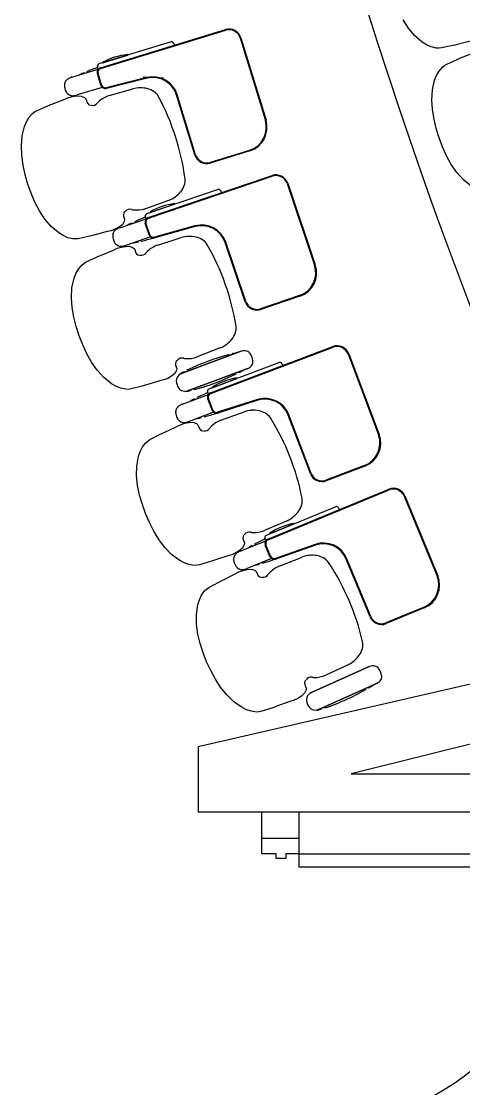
# Model space of a CAD drawing. Extents: x 324 to 2190, y 315 to 1855.
# Drawn here: x 525.8 to 583.3, y 1010.1 to 1148.9 of the extents above; entities that cross this region are included whole.
import ezdxf

# ---------------------------------------------------------------- set-up
doc = ezdxf.new("R2010")
doc.units = 0
doc.header["$LTSCALE"] = 48
doc.header["$MEASUREMENT"] = 0
doc.layers.add('first flr', color=8, linetype='CONTINUOUS')

msp = doc.modelspace()

# ---------------------------------------------------------------- linework, layer by layer
at = {"layer": 'first flr'}
for p, q in [((536.07, 1142.83), (552.35, 1147.8)), ((536.09, 1142.74), (552.37, 1147.71)), ((545.27, 1146.18), (535.88, 1143.32)), ((545.62, 1145.99), (545.69, 1145.76)), ((554.26, 1146.7), (557.53, 1135.98)), ((554.35, 1146.73), (557.62, 1136)), ((536.38, 1143.5), (536.37, 1143.53)), ((539.58, 1144.44), (536.41, 1143.48)), ((539.59, 1144.52), (539.6, 1144.48)), ((532.34, 1141.6), (535.79, 1142.65)), ((533.96, 1142.09), (533.94, 1142.18)), ((534.29, 1142.33), (534.33, 1142.2)), ((536.13, 1140.56), (535.67, 1142.08)), ((535.79, 1142.65), (535.69, 1142.97)), ((536.22, 1140.58), (535.76, 1142.11)), ((542.12, 1141.55), (536.83, 1140.24)), ((542.14, 1141.46), (536.85, 1140.15)), ((544.29, 1141.47), (541.61, 1141.59)), ((536.3, 1140.28), (533.04, 1139.29)), ((537.19, 1139.21), (540.28, 1140.09)), ((548.36, 1131.5), (545.98, 1139.29)), ((548.44, 1131.53), (546.07, 1139.32)), ((905.64, 1136.87), (548.79, 1054.55)), ((555.46, 1132.09), (550.33, 1130.53)), ((555.49, 1132.01), (550.36, 1130.44)), ((542.28, 1123.37), (558.4, 1128.82)), ((542.31, 1123.28), (558.43, 1128.73)), ((551.38, 1126.99), (542.08, 1123.85)), ((551.73, 1126.82), (551.81, 1126.59)), ((560.35, 1127.78), (563.94, 1117.16)), ((560.44, 1127.81), (564.02, 1117.19)), ((544.94, 1125.59), (541.92, 1124.51)), ((542.57, 1124.05), (542.56, 1124.08)), ((545.74, 1125.09), (542.61, 1124.03)), ((545.75, 1125.16), (545.76, 1125.12)), ((538.59, 1122.03), (542.01, 1123.18)), ((540.2, 1122.57), (540.17, 1122.66)), ((540.52, 1122.82), (540.57, 1122.69)), ((542.01, 1123.18), (541.9, 1123.5)), ((542.41, 1121.1), (541.9, 1122.61)), ((542.5, 1121.13), (541.99, 1122.64)), ((548.37, 1122.27), (543.12, 1120.8)), ((548.39, 1122.19), (543.14, 1120.71)), ((542.59, 1120.83), (539.36, 1119.74)), ((541, 1120.2), (540.97, 1120.28)), ((541.34, 1120.41), (541.38, 1120.28)), ((543.52, 1119.78), (546.57, 1120.76)), ((554.9, 1112.41), (552.3, 1120.13)), ((554.99, 1112.44), (552.38, 1120.16)), ((561.98, 1113.22), (556.9, 1111.5)), ((562.02, 1113.13), (556.93, 1111.41)), ((551.66, 1106.4), (548.67, 1105.23)), ((550.38, 1100.57), (566.31, 1106.58)), ((550.42, 1100.48), (566.34, 1106.5)), ((554.42, 1105.99), (554.26, 1105.93)), ((559.35, 1104.51), (550.17, 1101.05)), ((552.86, 1105.41), (552.81, 1105.53)), ((553.18, 1105.63), (553.22, 1105.54)), ((568.28, 1105.62), (572.25, 1095.13)), ((568.37, 1105.65), (572.33, 1095.16)), ((547.01, 1103.24), (546.98, 1103.33)), ((547.33, 1103.5), (547.38, 1103.37)), ((553.74, 1103.03), (553.69, 1103.15)), ((554.06, 1103.29), (554.09, 1103.2)), ((559.71, 1104.35), (559.79, 1104.12)), ((553.79, 1102.41), (550.69, 1101.24)), ((553.79, 1102.48), (553.8, 1102.45)), ((546.75, 1099.1), (550.12, 1100.37)), ((547.88, 1100.89), (547.85, 1100.98)), ((548.21, 1101.12), (548.26, 1100.99)), ((550.12, 1100.38), (550, 1100.68)), ((550.65, 1101.26), (550.64, 1101.3)), ((548.33, 1099.7), (548.3, 1099.78)), ((548.65, 1099.96), (548.69, 1099.84)), ((550.6, 1098.31), (550.03, 1099.8)), ((550.68, 1098.34), (550.12, 1099.83)), ((556.51, 1099.69), (551.31, 1098.04)), ((556.54, 1099.6), (551.34, 1097.95)), ((550.79, 1098.05), (547.6, 1096.84)), ((549.22, 1097.36), (549.18, 1097.44)), ((549.55, 1097.58), (549.59, 1097.46)), ((551.74, 1097.03), (554.77, 1098.12)), ((563.38, 1090.07), (560.51, 1097.68)), ((563.47, 1090.1), (560.59, 1097.72)), ((570.43, 1091.12), (565.41, 1089.22)), ((570.47, 1091.03), (565.45, 1089.14)), ((557.85, 1081.56), (573.59, 1088.04)), ((557.88, 1081.47), (573.62, 1087.95)), ((575.59, 1087.13), (579.86, 1076.76)), ((575.68, 1087.17), (579.95, 1076.8)), ((566.69, 1085.76), (557.62, 1082.02)), ((567.06, 1085.61), (567.15, 1085.39)), ((560.36, 1083.95), (557.41, 1082.67)), ((561.19, 1083.57), (561.21, 1083.53)), ((558.09, 1082.25), (558.08, 1082.29)), ((561.19, 1083.5), (558.13, 1082.24)), ((554.26, 1079.98), (557.59, 1081.35)), ((556.13, 1080.89), (556.18, 1080.77)), ((557.59, 1081.35), (557.46, 1081.66)), ((558.21, 1079.33), (557.61, 1080.81)), ((563.99, 1080.86), (558.85, 1079.05)), ((555.82, 1080.62), (555.79, 1080.71)), ((558.13, 1079.3), (557.52, 1080.77)), ((564.03, 1080.77), (558.88, 1078.96)), ((558.32, 1079.05), (555.17, 1077.75)), ((556.78, 1078.31), (556.74, 1078.39)), ((557.1, 1078.54), (557.15, 1078.42)), ((559.31, 1078.06), (562.3, 1079.23)), ((571.15, 1071.44), (568.05, 1078.97)), ((571.24, 1071.48), (568.14, 1079.01)), ((578.17, 1072.7), (573.21, 1070.66)), ((578.21, 1072.62), (573.24, 1070.57)), ((568.31, 1065.23), (565.4, 1063.87)), ((571.09, 1065), (570.94, 1064.94)), ((615.79, 1062.72), (568.69, 1051.06)), ((570.6, 1062), (570.55, 1062.12)), ((570.9, 1062.28), (570.94, 1062.19)), ((564.9, 1059.49), (564.86, 1059.58)), ((565.21, 1059.74), (565.27, 1059.61)), ((548.79, 1054.55), (548.79, 1046.06)), ((568.69, 1051.06), (615.79, 1051.06)), ((615.79, 1046.06), (548.79, 1046.06)), ((557.05, 1040.65), (557.05, 1046.06)), ((561.92, 1038.9), (561.92, 1046.06)), ((561.92, 1042.65), (557.05, 1042.65))]:
    msp.add_line(p, q, dxfattribs=at)
at = {"layer": 'first flr', "linetype": 'Continuous'}
for p, q in [((535.67, 1142.08), (536.09, 1140.68)), ((536.09, 1140.68), (536.13, 1140.56)), ((541.9, 1122.61), (542.37, 1121.22)), ((542.37, 1121.22), (542.41, 1121.1)), ((535.57, 1118.21), (535.81, 1118.32)), ((535.81, 1118.32), (535.84, 1118.33)), ((535.84, 1118.33), (535.86, 1118.34)), ((535.86, 1118.34), (536.09, 1118.44)), ((536.09, 1118.44), (537.75, 1119.13)), ((537.75, 1119.13), (538.25, 1119.36)), ((538.25, 1119.36), (538.78, 1119.52)), ((538.78, 1119.52), (539.32, 1119.61)), ((539.32, 1119.61), (539.87, 1119.62)), ((539.87, 1119.62), (540.33, 1119.44)), ((540.33, 1119.44), (540.5, 1119.28)), ((540.5, 1119.28), (540.58, 1119.06)), ((540.58, 1119.06), (540.58, 1119.04)), ((533.2, 1116.66), (533.63, 1117.18)), ((533.63, 1117.18), (533.9, 1117.4)), ((533.9, 1117.4), (534.2, 1117.58)), ((534.2, 1117.58), (535.57, 1118.21)), ((532.64, 1115.46), (532.88, 1116.07)), ((532.88, 1116.07), (533.2, 1116.66)), ((532.3, 1112.92), (532.36, 1114.2)), ((532.36, 1114.2), (532.64, 1115.46)), ((532.39, 1111.65), (532.3, 1112.92)), ((532.6, 1110.4), (532.39, 1111.65)), ((532.91, 1109.18), (532.6, 1110.4)), ((533.3, 1107.97), (532.91, 1109.18)), ((533.76, 1106.8), (533.3, 1107.97)), ((534.29, 1105.65), (533.76, 1106.8)), ((554.26, 1105.93), (546.82, 1103.17)), ((546.82, 1103.17), (554.26, 1105.93)), ((554.26, 1105.93), (554.42, 1105.99)), ((534.91, 1104.54), (534.29, 1105.65)), ((535.63, 1103.5), (534.91, 1104.54)), ((536.49, 1102.55), (535.63, 1103.5)), ((545.74, 1103.07), (545.31, 1102.73)), ((545.98, 1103.49), (545.74, 1103.07)), ((545.93, 1103.96), (545.94, 1103.95)), ((545.94, 1103.95), (546.01, 1103.73)), ((546.01, 1103.73), (545.98, 1103.49)), ((546.82, 1103.17), (546.65, 1103.1)), ((546.65, 1103.1), (546.82, 1103.17)), ((547.66, 1100.91), (555.1, 1103.68)), ((555.1, 1103.68), (547.66, 1100.91)), ((555.1, 1103.68), (555.25, 1103.74)), ((555.25, 1103.74), (555.1, 1103.68)), ((537.51, 1101.74), (536.49, 1102.55)), ((538.08, 1101.42), (537.51, 1101.74)), ((542.06, 1101.6), (541.82, 1101.53)), ((543.79, 1102.11), (542.06, 1101.6)), ((544.32, 1102.25), (543.79, 1102.11)), ((544.83, 1102.45), (544.32, 1102.25)), ((545.31, 1102.73), (544.83, 1102.45)), ((538.7, 1101.17), (538.08, 1101.42)), ((539.36, 1101.03), (538.7, 1101.17)), ((539.7, 1101.02), (539.36, 1101.03)), ((540.05, 1101.08), (539.7, 1101.02)), ((541.51, 1101.45), (540.05, 1101.08)), ((541.77, 1101.52), (541.51, 1101.45)), ((541.82, 1101.53), (541.77, 1101.52)), ((547.48, 1100.86), (547.66, 1100.91)), ((547.66, 1100.91), (547.48, 1100.86)), ((550.03, 1099.8), (550.55, 1098.43)), ((550.55, 1098.43), (550.6, 1098.31)), ((544.37, 1095.43), (546.01, 1096.18)), ((546.01, 1096.18), (546.5, 1096.43)), ((546.5, 1096.43), (547.02, 1096.61)), ((547.02, 1096.61), (547.56, 1096.71)), ((547.56, 1096.71), (548.11, 1096.74)), ((548.11, 1096.74), (548.57, 1096.57)), ((548.57, 1096.57), (548.75, 1096.42)), ((548.75, 1096.42), (548.84, 1096.21)), ((548.84, 1096.21), (548.84, 1096.18)), ((542.51, 1094.5), (543.86, 1095.18)), ((543.86, 1095.18), (544.1, 1095.29)), ((544.1, 1095.29), (544.12, 1095.31)), ((544.12, 1095.31), (544.15, 1095.32)), ((544.15, 1095.32), (544.37, 1095.43)), ((541.25, 1092.95), (541.55, 1093.54)), ((541.55, 1093.54), (541.96, 1094.08)), ((541.96, 1094.08), (542.22, 1094.31)), ((542.22, 1094.31), (542.51, 1094.5)), ((540.8, 1091.06), (541.03, 1092.33)), ((541.03, 1092.33), (541.25, 1092.95)), ((540.77, 1089.78), (540.8, 1091.06)), ((540.91, 1088.51), (540.77, 1089.78)), ((541.17, 1087.27), (540.91, 1088.51)), ((541.52, 1086.06), (541.17, 1087.27)), ((541.95, 1084.87), (541.52, 1086.06)), ((542.45, 1083.71), (541.95, 1084.87)), ((543.02, 1082.58), (542.45, 1083.71)), ((543.68, 1081.5), (543.02, 1082.58)), ((544.44, 1080.48), (543.68, 1081.5)), ((554.78, 1080.84), (554.55, 1080.4)), ((554.71, 1081.31), (554.73, 1081.29)), ((554.73, 1081.29), (554.81, 1081.07)), ((554.81, 1081.07), (554.78, 1080.84)), ((545.33, 1079.56), (544.44, 1080.48)), ((546.38, 1078.79), (545.33, 1079.56)), ((553.17, 1079.53), (552.64, 1079.38)), ((553.67, 1079.76), (553.17, 1079.53)), ((554.14, 1080.05), (553.67, 1079.76)), ((554.55, 1080.4), (554.14, 1080.05)), ((557.52, 1080.77), (558.08, 1079.42)), ((558.08, 1079.42), (558.13, 1079.3)), ((546.96, 1078.48), (546.38, 1078.79)), ((547.58, 1078.26), (546.96, 1078.48)), ((548.25, 1078.14), (547.58, 1078.26)), ((548.6, 1078.15), (548.25, 1078.14)), ((548.94, 1078.22), (548.6, 1078.15)), ((550.38, 1078.64), (548.94, 1078.22)), ((550.64, 1078.72), (550.38, 1078.64)), ((550.69, 1078.73), (550.64, 1078.72)), ((550.93, 1078.8), (550.69, 1078.73)), ((552.64, 1079.38), (550.93, 1078.8)), ((551.99, 1076.24), (553.61, 1077.03)), ((553.61, 1077.03), (554.09, 1077.3)), ((554.09, 1077.3), (554.61, 1077.49)), ((554.61, 1077.49), (555.14, 1077.61)), ((555.14, 1077.61), (555.69, 1077.66)), ((555.69, 1077.66), (556.15, 1077.51)), ((556.15, 1077.51), (556.34, 1077.36)), ((556.34, 1077.36), (556.43, 1077.15)), ((556.43, 1077.15), (556.44, 1077.13)), ((549.87, 1075.06), (550.16, 1075.25)), ((550.16, 1075.25), (551.49, 1075.97)), ((551.49, 1075.97), (551.72, 1076.09)), ((551.72, 1076.09), (551.75, 1076.11)), ((551.75, 1076.11), (551.77, 1076.12)), ((551.77, 1076.12), (551.99, 1076.24)), ((548.94, 1073.67), (549.23, 1074.27)), ((549.23, 1074.27), (549.62, 1074.82)), ((549.62, 1074.82), (549.87, 1075.06)), ((548.55, 1071.76), (548.74, 1073.04)), ((548.74, 1073.04), (548.94, 1073.67)), ((548.56, 1070.48), (548.55, 1071.76)), ((548.74, 1069.22), (548.56, 1070.48)), ((549.03, 1067.99), (548.74, 1069.22)), ((549.42, 1066.79), (549.03, 1067.99)), ((549.89, 1065.61), (549.42, 1066.79)), ((550.42, 1064.46), (549.89, 1065.61)), ((551.02, 1063.35), (550.42, 1064.46)), ((570.94, 1064.94), (563.69, 1061.69)), ((563.69, 1061.69), (570.94, 1064.94)), ((570.94, 1064.94), (571.09, 1065)), ((551.71, 1062.29), (551.02, 1063.35)), ((571.92, 1062.74), (572.07, 1062.81)), ((572.07, 1062.81), (571.92, 1062.74)), ((552.51, 1061.3), (551.71, 1062.29)), ((562.62, 1061.52), (562.21, 1061.16)), ((562.83, 1061.96), (562.62, 1061.52)), ((562.75, 1062.43), (562.76, 1062.41)), ((562.76, 1062.41), (562.85, 1062.2)), ((562.85, 1062.2), (562.83, 1061.96)), ((563.69, 1061.69), (563.52, 1061.61)), ((563.52, 1061.61), (563.69, 1061.69)), ((564.67, 1059.5), (571.92, 1062.74)), ((571.92, 1062.74), (564.67, 1059.5)), ((553.43, 1060.4), (552.51, 1061.3)), ((554.49, 1059.66), (553.43, 1060.4)), ((560.73, 1060.44), (559.04, 1059.82)), ((561.26, 1060.61), (560.73, 1060.44)), ((561.75, 1060.85), (561.26, 1060.61)), ((562.21, 1061.16), (561.75, 1060.85)), ((555.08, 1059.38), (554.49, 1059.66)), ((555.71, 1059.17), (555.08, 1059.38)), ((556.38, 1059.07), (555.71, 1059.17)), ((556.73, 1059.09), (556.38, 1059.07)), ((557.07, 1059.17), (556.73, 1059.09)), ((558.5, 1059.64), (557.07, 1059.17)), ((558.75, 1059.72), (558.5, 1059.64)), ((558.8, 1059.74), (558.75, 1059.72)), ((559.04, 1059.82), (558.8, 1059.74)), ((564.5, 1059.43), (564.67, 1059.5)), ((564.67, 1059.5), (564.5, 1059.43)), ((558.92, 1040.65), (557.05, 1040.65)), ((558.92, 1040.03), (558.92, 1040.65)), ((561.92, 1040.65), (560.17, 1040.65)), ((560.17, 1040.65), (560.17, 1040.03)), ((561.92, 1038.9), (561.92, 1040.65)), ((561.92, 1040.65), (597.92, 1040.65)), ((560.17, 1040.03), (558.92, 1040.03)), ((597.92, 1038.9), (561.92, 1038.9))]:
    msp.add_line(p, q, dxfattribs=at)
for points in [[(586.43, 1148.05), (586.44, 1148.03), (586.51, 1147.81), (586.46, 1147.58), (586.21, 1147.16), (585.77, 1146.84), (585.28, 1146.58), (584.76, 1146.39), (584.22, 1146.28), (582.48, 1145.83), (582.23, 1145.78), (582.18, 1145.77), (581.92, 1145.71), (580.44, 1145.4), (580.1, 1145.36), (579.75, 1145.37), (579.1, 1145.54), (578.49, 1145.81), (577.93, 1146.16), (576.95, 1147), (576.13, 1147.99), (575.44, 1149.06)], [(584.3, 1127.44), (583.29, 1128.26), (582.44, 1129.22), (581.72, 1130.27), (581.11, 1131.38), (580.59, 1132.53), (580.15, 1133.71), (579.77, 1134.92), (579.47, 1136.15), (579.26, 1137.4), (579.18, 1138.67), (579.26, 1139.94), (579.55, 1141.21), (579.8, 1141.82), (580.13, 1142.4), (580.56, 1142.92), (580.83, 1143.14), (581.13, 1143.31), (582.5, 1143.92), (582.75, 1144.03), (582.77, 1144.05), (582.8, 1144.06), (583.03, 1144.16), (584.7, 1144.83)], [(539.14, 1123.32), (539.15, 1123.31), (539.22, 1123.09), (539.17, 1122.85), (538.92, 1122.43), (538.48, 1122.11), (538, 1121.85), (537.48, 1121.65), (536.94, 1121.54), (535.2, 1121.07), (534.96, 1121.02), (534.9, 1121), (534.64, 1120.95), (533.17, 1120.61), (532.83, 1120.57), (532.48, 1120.59), (531.82, 1120.74), (531.21, 1121.01), (530.65, 1121.35), (529.66, 1122.19), (528.83, 1123.16), (528.14, 1124.23), (527.55, 1125.35), (527.06, 1126.52), (526.64, 1127.71), (526.28, 1128.92), (526.01, 1130.16), (525.83, 1131.41), (525.78, 1132.68), (525.88, 1133.96), (526.2, 1135.21), (526.46, 1135.82), (526.79, 1136.39), (527.24, 1136.9), (527.51, 1137.11), (527.82, 1137.28), (529.21, 1137.87), (529.45, 1137.97), (529.48, 1137.98), (529.5, 1137.99), (529.73, 1138.09), (531.42, 1138.73), (531.92, 1138.95), (532.45, 1139.09), (533, 1139.16), (533.55, 1139.15), (534, 1138.96), (534.17, 1138.79), (534.24, 1138.57), (534.24, 1138.55)]]:
    msp.add_lwpolyline(points, dxfattribs=at)
at = {"layer": 'first flr'}
for centre, radius, start, end in [((1177.15, 1339.99), 635.34, 154.51493, 205.3823), ((552.81, 1146.26), 1.6, 16.9648, 106.9648), ((552.8, 1146.24), 1.53, 17.6437, 106.286), ((545.34, 1145.88), 0.304, 77.287, 105.0763), ((545.34, 1145.9), 0.286, 17.9882, 72.5725), ((535.96, 1143.05), 0.275, 135.7044, 197.1957), ((535.95, 1143.07), 0.261, 106.5012, 138.9949), ((536.39, 1143.54), 0.028, 117.8214, 195.9649), ((540.49, 1135.77), 8.81, 96.1083, 117.8214), ((536.41, 1143.51), 0.028, 195.9649, 286.9649), ((539.56, 1144.51), 0.028, 17.9649, 96.1083), ((539.57, 1144.47), 0.028, 286.9649, 17.9649), ((533.57, 1141.67), 0.32, 114.3325, 131.6834), ((545.81, 1114.59), 30.03, 113.2899, 114.3325), ((545.81, 1114.59), 30.03, 109.6314, 112.5485), ((536.24, 1142.25), 0.601, 106.9648, 196.9648), ((536.24, 1142.25), 0.601, 139.0699, 196.9649), ((536.24, 1142.25), 0.508, 106.9649, 196.9649), ((532.4, 1140.55), 1.02, 171.328, 177.5886), ((532.64, 1140.54), 1.26, 177.6209, 182.9236), ((532.72, 1140.54), 1.34, 182.7333, 188.1383), ((532.34, 1140.56), 0.966, 164.5179, 171.2079), ((532.32, 1140.57), 0.935, 157.5895, 164.6134), ((532.25, 1140.59), 0.867, 150.0291, 157.5448), ((532.27, 1140.58), 0.886, 142.5777, 149.9464), ((532.36, 1140.51), 1, 135.9117, 142.5401), ((532.42, 1140.45), 1.08, 129.922, 136.0034), ((532.51, 1140.34), 1.23, 124.4572, 129.7964), ((532.66, 1140.13), 1.48, 115.0515, 124.5055), ((533.29, 1138.66), 3.09, 108.6807, 114.1811), ((532.51, 1140.98), 0.642, 105.6089, 109.1464), ((536.71, 1140.73), 0.601, 196.9649, 283.9648), ((536.71, 1140.73), 0.601, 196.9649, 227.9772), ((536.71, 1140.73), 0.508, 196.9648, 283.9648), ((542.89, 1138.31), 3.33, 17.5043, 103.4253), ((542.92, 1138.35), 3.2, 16.9665, 103.9631), ((533.85, 1140.76), 2.49, 189.3636, 196.0985), ((533.82, 1140.83), 2.49, 197.8312, 204.5662), ((532.77, 1140.38), 1.34, 205.7914, 211.1964), ((532.7, 1140.33), 1.26, 211.0061, 216.3088), ((532.51, 1140.19), 1.02, 216.3411, 222.6017), ((532.47, 1140.15), 0.966, 222.7218, 229.4118), ((532.45, 1140.13), 0.935, 229.3163, 236.3402), ((532.41, 1140.07), 0.867, 236.3849, 243.9006), ((532.42, 1140.09), 0.886, 243.9833, 251.352), ((532.45, 1140.2), 1, 251.3896, 258.018), ((532.47, 1140.28), 1.08, 257.9263, 264.0077), ((532.48, 1140.42), 1.23, 264.1333, 269.4725), ((532.49, 1140.68), 1.48, 269.4242, 278.8782), ((532.19, 1142.26), 3.09, 279.7486, 285.249), ((532.84, 1139.9), 0.642, 284.7828, 288.3203), ((538.45, 1135.45), 3.96, 108.4462, 131.7317), ((541.23, 1136.44), 3.77, 89.4497, 104.5067), ((541.3, 1136.82), 3.4, 74.6377, 90.6771), ((541.5, 1137.43), 2.76, 55.8994, 75.1359), ((541.91, 1138.06), 2, 30.0085, 55.6213), ((515.84, 1124.24), 31.51, 7.5676, 28.0659), ((534.94, 1138.63), 0.706, 186.683, 256.3938), ((535.06, 1138.71), 0.768, 254.2217, 323.9324), ((536.91, 1137.31), 1.55, 135.3044, 142.4636), ((554.52, 1135.09), 3.14, 287.4922, 16.4375), ((554.55, 1135.07), 3.2, 286.9666, 16.9631), ((549.89, 1131.97), 1.6, 196.9648, 286.9648), ((549.9, 1131.99), 1.53, 197.6437, 286.286), ((545.09, 1128.19), 2, 340.0122, 5.625), ((558.92, 1127.3), 1.6, 18.6686, 108.6686), ((558.91, 1127.28), 1.53, 19.3475, 107.9898), ((543.86, 1128.85), 3.4, 304.9564, 320.9958), ((544.38, 1128.46), 2.76, 320.4976, 339.7341), ((551.46, 1126.7), 0.304, 78.9908, 106.7801), ((551.46, 1126.72), 0.286, 19.692, 74.2763), ((546.92, 1116.45), 8.81, 97.8121, 119.5252), ((543.58, 1129.11), 3.77, 291.1268, 306.1838), ((545.72, 1125.15), 0.028, 19.6687, 97.8121), ((539.75, 1123.67), 0.706, 139.2397, 208.9505), ((539.9, 1123.67), 0.768, 71.701, 141.4118), ((540.59, 1125.89), 1.55, 253.1699, 260.3291), ((540.75, 1128.3), 3.96, 263.9018, 287.1872), ((542.16, 1123.6), 0.261, 108.205, 140.6988), ((542.59, 1124.09), 0.028, 119.5252, 197.6687), ((542.6, 1124.06), 0.028, 197.6687, 288.6687), ((545.74, 1125.12), 0.028, 288.6687, 19.6687), ((539.82, 1122.13), 0.32, 116.0364, 133.3872), ((552.86, 1095.44), 30.03, 114.9937, 116.0364), ((552.86, 1095.44), 30.03, 111.3352, 114.2523), ((542.47, 1122.8), 0.601, 108.6687, 198.6687), ((542.47, 1122.8), 0.601, 140.7738, 198.6687), ((542.16, 1123.58), 0.275, 137.4082, 198.8995), ((542.47, 1122.8), 0.508, 108.6687, 198.6687), ((538.68, 1120.98), 1.02, 173.0319, 179.2924), ((538.63, 1120.99), 0.966, 166.2217, 172.9117), ((538.6, 1121), 0.935, 159.2933, 166.3172), ((538.53, 1121.02), 0.867, 151.7329, 159.2486), ((538.55, 1121.01), 0.886, 144.2815, 151.6502), ((538.64, 1120.94), 1, 137.6155, 144.2439), ((538.71, 1120.89), 1.08, 131.6258, 137.7072), ((538.8, 1120.78), 1.23, 126.1611, 131.5002), ((538.95, 1120.57), 1.48, 116.7553, 126.2093), ((539.63, 1119.12), 3.09, 110.3845, 115.8849), ((538.78, 1121.41), 0.642, 107.3128, 110.8503), ((542.98, 1121.29), 0.601, 198.6687, 285.6687), ((542.98, 1121.29), 0.601, 198.6687, 229.681), ((542.98, 1121.29), 0.508, 198.6686, 285.6686), ((549.24, 1119.06), 3.33, 19.2081, 105.1291), ((549.26, 1119.1), 3.2, 18.6703, 105.6669), ((538.92, 1120.98), 1.26, 179.3247, 184.6274), ((539, 1120.98), 1.34, 184.4371, 189.8421), ((540.12, 1121.23), 2.49, 191.0674, 197.8023), ((540.1, 1121.3), 2.49, 199.535, 206.27), ((539.06, 1120.82), 1.34, 207.4953, 212.9002), ((538.99, 1120.77), 1.26, 212.7099, 218.0126), ((538.8, 1120.63), 1.02, 218.0449, 224.3055), ((538.76, 1120.59), 0.966, 224.4257, 231.1156), ((538.74, 1120.56), 0.935, 231.0201, 238.044), ((538.71, 1120.51), 0.867, 238.0887, 245.6044), ((538.71, 1120.52), 0.886, 245.6871, 253.0558), ((538.75, 1120.63), 1, 253.0934, 259.7218), ((538.76, 1120.72), 1.08, 259.6301, 265.7116), ((538.77, 1120.86), 1.23, 265.8371, 271.1763), ((538.77, 1121.12), 1.48, 271.128, 280.582), ((538.43, 1122.69), 3.09, 281.4524, 286.9528), ((539.14, 1120.35), 0.642, 286.4866, 290.0241), ((540.4, 1120.4), 0.32, 263.8848, 281.301), ((534.58, 1149.54), 30.03, 281.301, 282.3437), ((534.58, 1149.54), 30.03, 283.085, 286.1694), ((544.88, 1116.06), 3.96, 110.1501, 133.4355), ((547.63, 1117.14), 3.77, 91.1535, 106.2105), ((547.69, 1117.51), 3.4, 76.3415, 92.3809), ((547.87, 1118.13), 2.76, 57.6032, 76.8397), ((548.27, 1118.78), 2, 31.7123, 57.3251), ((522.62, 1104.18), 31.51, 9.2714, 29.7697), ((541.28, 1119.14), 0.706, 188.3868, 258.0976), ((541.4, 1119.22), 0.768, 255.9255, 325.6363), ((543.29, 1117.88), 1.55, 137.0082, 144.1674), ((560.95, 1116.18), 3.14, 289.1961, 18.1413), ((560.99, 1116.16), 3.2, 288.6704, 18.6669), ((556.42, 1112.93), 1.6, 198.6686, 288.6686), ((556.43, 1112.95), 1.53, 199.3475, 287.9898), ((551.73, 1109.01), 2, 341.716, 7.3288), ((550.49, 1109.63), 3.4, 306.6602, 322.6996), ((551.01, 1109.26), 2.76, 322.2014, 341.4379), ((550.2, 1109.88), 3.77, 292.8306, 307.8876), ((560.47, 1076.5), 30.03, 103.0048, 104.0475), ((553.79, 1105.45), 0.32, 84.8051, 103.0048), ((554.79, 1104.85), 1.19, 74.6781, 108.1534), ((554.79, 1104.85), 1.19, 74.6781, 108.1534), ((554.83, 1105.15), 0.895, 35.8761, 72.1614), ((554.83, 1105.15), 0.895, 35.8761, 72.1614), ((566.87, 1105.09), 1.6, 20.6867, 110.6867), ((566.86, 1105.06), 1.53, 21.3655, 110.0079), ((546.53, 1104.32), 0.706, 140.9435, 210.6543), ((546.68, 1104.33), 0.768, 73.4049, 143.1156), ((547.3, 1106.57), 1.55, 254.8738, 262.0329), ((547.39, 1108.98), 3.96, 265.6056, 288.8911), ((560.47, 1076.5), 30.03, 104.7888, 115.9561), ((554, 1104.55), 1.92, 4.9715, 35.7757), ((554, 1104.55), 1.92, 4.9715, 35.7757), ((555.02, 1104.64), 0.895, 328.5894, 4.8721), ((555.02, 1104.64), 0.895, 328.5894, 4.8721), ((559.44, 1104.22), 0.304, 81.0088, 108.7982), ((559.44, 1104.24), 0.286, 21.7101, 76.2944), ((547.11, 1101.95), 1.23, 111.7064, 152.7279), ((547.11, 1101.95), 1.23, 111.7064, 152.7279), ((546.64, 1102.79), 0.32, 117.7402, 159.6187), ((560.47, 1076.5), 30.03, 116.6975, 117.7402), ((540.59, 1130.03), 30.03, 284.7888, 295.9561), ((540.59, 1130.03), 30.03, 296.6975, 297.7402), ((554.43, 1103.73), 0.32, 297.7402, 316.0042), ((554.8, 1104.84), 1.19, 292.591, 326.072), ((554.8, 1104.84), 1.19, 292.591, 326.072), ((546.82, 1102.15), 0.894, 155.6801, 180.3967), ((546.82, 1102.15), 0.894, 155.6801, 180.3967), ((547.69, 1102.21), 1.76, 182.1216, 218.6234), ((547.69, 1102.21), 1.76, 182.1216, 218.6234), ((555.26, 1093.82), 8.81, 99.8302, 121.5433), ((553.76, 1102.47), 0.028, 21.6867, 99.8302), ((553.78, 1102.44), 0.028, 290.6867, 21.6867), ((546.99, 1101.69), 0.894, 220.3482, 245.0648), ((546.99, 1101.69), 0.894, 220.3482, 245.0648), ((547.08, 1102.02), 1.23, 248.017, 289.0385), ((547.08, 1102.02), 1.23, 248.017, 289.0385), ((547.28, 1101.08), 0.32, 241.0815, 283.0048), ((540.59, 1130.03), 30.03, 283.0048, 284.0475), ((561.94, 1073.03), 30.03, 113.3533, 116.2704), ((550.26, 1100.78), 0.275, 139.4263, 200.9176), ((550.6, 1100.01), 0.601, 110.6867, 200.6867), ((550.6, 1100.01), 0.601, 142.7918, 200.6867), ((550.26, 1100.8), 0.261, 110.223, 142.7168), ((550.6, 1100.01), 0.508, 110.6868, 200.6868), ((550.67, 1101.31), 0.028, 121.5432, 199.6867), ((550.68, 1101.27), 0.028, 199.6867, 290.6867), ((546.99, 1097.86), 1.23, 128.1791, 133.5183), ((547.16, 1097.66), 1.48, 118.7734, 128.2274), ((547.89, 1096.23), 3.09, 112.4025, 117.903), ((546.96, 1098.49), 0.642, 109.3308, 112.8683), ((547.97, 1099.25), 0.32, 118.0544, 135.4053), ((561.94, 1073.03), 30.03, 117.0117, 118.0544), ((557.49, 1096.51), 3.33, 21.2262, 107.1472), ((557.51, 1096.55), 3.2, 20.6884, 107.685), ((546.87, 1098.06), 1.02, 175.0499, 181.3104), ((547.11, 1098.07), 1.26, 181.3428, 186.6455), ((546.82, 1098.06), 0.966, 168.2398, 174.9297), ((547.19, 1098.07), 1.34, 186.4551, 191.8601), ((546.79, 1098.07), 0.935, 161.3114, 168.3353), ((548.3, 1098.36), 2.49, 193.0854, 199.8204), ((546.72, 1098.09), 0.867, 153.751, 161.2667), ((546.74, 1098.08), 0.886, 146.2996, 153.6683), ((548.28, 1098.43), 2.49, 201.5531, 208.288), ((546.83, 1098.02), 1, 139.6336, 146.262), ((546.9, 1097.97), 1.08, 133.6438, 139.7253), ((541.77, 1126.45), 30.03, 285.1031, 288.1875), ((551.16, 1098.52), 0.601, 200.6867, 287.6867), ((551.16, 1098.52), 0.601, 200.6867, 231.6991), ((551.16, 1098.52), 0.508, 200.6867, 287.6867), ((555.95, 1094.53), 3.77, 93.1716, 108.2285), ((556, 1094.91), 3.4, 78.3596, 94.399), ((556.15, 1095.54), 2.76, 59.6213, 78.8577), ((556.53, 1096.19), 2, 33.7304, 59.3432), ((547.25, 1097.91), 1.34, 209.5133, 214.9183), ((547.19, 1097.86), 1.26, 214.728, 220.0306), ((547.01, 1097.71), 1.02, 220.063, 226.3235), ((546.97, 1097.67), 0.966, 226.4437, 233.1336), ((546.95, 1097.64), 0.935, 233.0381, 240.062), ((546.91, 1097.58), 0.867, 240.1067, 247.6225), ((546.92, 1097.6), 0.886, 247.7051, 255.0739), ((546.95, 1097.71), 1, 255.1115, 261.7399), ((546.96, 1097.8), 1.08, 261.6482, 267.7296), ((546.97, 1097.94), 1.23, 267.8552, 273.1943), ((546.95, 1098.2), 1.48, 273.1461, 282.6001), ((546.56, 1099.75), 3.09, 283.4704, 288.9709), ((547.36, 1097.44), 0.642, 288.5046, 292.0421), ((548.61, 1097.54), 0.32, 265.9029, 283.319), ((541.77, 1126.45), 30.03, 283.319, 284.3617), ((549.53, 1096.31), 0.706, 190.4049, 260.1156), ((551.59, 1095.12), 1.55, 139.0262, 146.1854), ((553.24, 1093.36), 3.96, 112.1681, 135.4536), ((531.41, 1080.71), 31.51, 11.2895, 31.7878), ((549.65, 1096.4), 0.768, 257.9436, 327.6543), ((569.3, 1094.05), 3.14, 291.2141, 20.1594), ((569.34, 1094.03), 3.2, 290.6885, 20.685), ((564.88, 1090.63), 1.6, 200.6867, 290.6867), ((564.89, 1090.66), 1.53, 201.3655, 290.0079), ((574.2, 1086.56), 1.6, 22.3905, 112.3905), ((574.18, 1086.53), 1.53, 23.0693, 111.7117), ((560.33, 1086.55), 2, 343.7341, 9.3469), ((559.07, 1087.13), 3.4, 308.6783, 324.7176), ((559.61, 1086.78), 2.76, 324.2195, 343.456), ((566.8, 1085.48), 0.304, 82.7127, 110.502), ((566.79, 1085.5), 0.286, 23.4139, 77.9982), ((562.92, 1074.95), 8.81, 101.534, 123.2471), ((558.78, 1087.37), 3.77, 294.8487, 309.9056), ((561.17, 1083.56), 0.028, 23.3905, 101.534), ((555.45, 1081.7), 0.768, 75.4229, 145.1337), ((555.99, 1083.96), 1.55, 256.8918, 264.051), ((556, 1086.38), 3.96, 267.6237, 290.9091), ((558.11, 1082.3), 0.028, 123.2471, 201.3905), ((558.12, 1082.26), 0.028, 201.3905, 292.3905), ((561.18, 1083.52), 0.028, 292.3905, 23.3905), ((555.31, 1081.69), 0.706, 142.9616, 212.6723), ((570.22, 1054.37), 30.03, 115.0571, 117.9742), ((557.72, 1081.76), 0.275, 141.1301, 202.6214), ((558.08, 1081), 0.601, 112.3905, 202.3905), ((558.08, 1081), 0.601, 144.4956, 202.3905), ((557.71, 1081.78), 0.261, 111.9268, 144.4206), ((558.08, 1081), 0.508, 112.3906, 202.3906), ((565.07, 1077.71), 3.33, 22.93, 108.851), ((565.09, 1077.75), 3.2, 22.3922, 109.3888), ((554.28, 1078.96), 0.886, 148.0034, 155.3721), ((554.37, 1078.9), 1, 141.3374, 147.9658), ((554.44, 1078.85), 1.08, 135.3476, 141.4291), ((554.54, 1078.75), 1.23, 129.8829, 135.2221), ((554.71, 1078.55), 1.48, 120.4772, 129.9312), ((555.48, 1077.14), 3.09, 114.1064, 119.6068), ((554.49, 1079.38), 0.642, 111.0346, 114.5721), ((555.47, 1080.16), 0.32, 119.7582, 137.1091), ((570.22, 1054.37), 30.03, 118.7155, 119.7582), ((563.59, 1075.69), 3.77, 94.8754, 109.9324), ((563.63, 1076.06), 3.4, 80.0634, 96.1028), ((563.76, 1076.69), 2.76, 61.3251, 80.5615), ((554.36, 1078.94), 0.966, 169.9436, 176.6335), ((554.41, 1078.94), 1.02, 176.7537, 183.0143), ((554.65, 1078.95), 1.26, 183.0466, 188.3493), ((554.73, 1078.96), 1.34, 188.159, 193.5639), ((554.33, 1078.95), 0.935, 163.0152, 170.0391), ((554.26, 1078.97), 0.867, 155.4548, 162.9705), ((555.83, 1079.28), 2.49, 194.7892, 201.5242), ((555.81, 1079.35), 2.49, 203.2569, 209.9918), ((554.8, 1078.8), 1.34, 211.2171, 216.6221), ((554.74, 1078.75), 1.26, 216.4318, 221.7345), ((556.17, 1078.47), 0.32, 267.6067, 285.0228), ((548.47, 1107.17), 30.03, 285.0228, 286.0655), ((548.47, 1107.17), 30.03, 286.8069, 289.8913), ((560.92, 1074.43), 3.96, 113.8719, 137.1574), ((558.68, 1079.53), 0.601, 202.3905, 289.3905), ((558.68, 1079.53), 0.601, 202.3905, 233.4029), ((558.68, 1079.53), 0.508, 202.3905, 289.3905), ((564.12, 1077.36), 2, 35.4342, 61.047), ((539.47, 1061.14), 31.51, 12.9933, 33.4916), ((554.56, 1078.59), 1.02, 221.7668, 228.0273), ((554.52, 1078.55), 0.966, 228.1475, 234.8375), ((554.5, 1078.53), 0.935, 234.742, 241.7659), ((554.47, 1078.47), 0.867, 241.8106, 249.3263), ((554.47, 1078.49), 0.886, 249.409, 256.7777), ((554.5, 1078.6), 1, 256.8153, 263.4437), ((554.51, 1078.68), 1.08, 263.352, 269.4334), ((554.51, 1078.82), 1.23, 269.559, 274.8981), ((554.49, 1079.08), 1.48, 274.8499, 284.3039), ((554.05, 1080.62), 3.09, 285.1743, 290.6747), ((554.92, 1078.34), 0.642, 290.2084, 293.746), ((557.13, 1077.27), 0.706, 192.1087, 261.8195), ((557.24, 1077.36), 0.768, 259.6474, 329.3581), ((559.21, 1076.15), 1.55, 140.7301, 147.8892), ((576.95, 1075.6), 3.14, 292.9179, 21.8632), ((576.99, 1075.58), 3.2, 292.3923, 22.3888), ((572.63, 1072.05), 1.6, 202.3905, 292.3905), ((572.64, 1072.08), 1.53, 203.0693, 291.7117), ((567.48, 1068.04), 2.76, 325.9233, 345.1598), ((568.21, 1067.84), 2, 345.4379, 11.0507), ((566.63, 1068.61), 3.77, 296.5525, 311.6095), ((566.93, 1068.38), 3.4, 310.3821, 326.4215), ((571.54, 1063.89), 1.19, 78.4, 111.8753), ((571.54, 1063.89), 1.19, 78.4, 111.8753), ((571.56, 1064.19), 0.895, 39.598, 75.8832), ((571.56, 1064.19), 0.895, 39.598, 75.8832), ((570.76, 1063.54), 1.92, 8.6933, 39.4975), ((570.76, 1063.54), 1.92, 8.6933, 39.4975), ((563.33, 1062.83), 0.706, 144.6654, 214.3762), ((563.47, 1062.85), 0.768, 77.1267, 146.8375), ((563.95, 1065.12), 1.55, 258.5956, 265.7548), ((563.88, 1067.53), 3.96, 269.3275, 292.6129), ((571.54, 1063.88), 1.19, 296.3129, 329.7939), ((571.54, 1063.88), 1.19, 296.3129, 329.7939), ((571.78, 1063.7), 0.895, 332.3113, 8.5939), ((571.78, 1063.7), 0.895, 332.3113, 8.5939), ((564.05, 1060.5), 1.23, 115.4283, 156.4498), ((564.05, 1060.5), 1.23, 115.4283, 156.4498), ((555.73, 1088.09), 30.03, 288.5107, 299.678), ((555.73, 1088.09), 30.03, 300.4193, 301.462), ((571.24, 1062.75), 0.32, 301.462, 319.7261), ((563.76, 1060.68), 0.894, 159.4019, 184.1186), ((563.76, 1060.68), 0.894, 159.4019, 184.1186), ((564.62, 1060.79), 1.76, 185.8434, 222.3452), ((564.62, 1060.79), 1.76, 185.8434, 222.3452), ((563.96, 1060.23), 0.894, 224.0701, 248.7867), ((563.96, 1060.23), 0.894, 224.0701, 248.7867), ((564.02, 1060.57), 1.23, 251.7389, 292.7603), ((564.02, 1060.57), 1.23, 251.7389, 292.7603), ((564.29, 1059.64), 0.32, 244.8034, 286.7266), ((555.73, 1088.09), 30.03, 286.7266, 287.7693), ((561.92, 1040.65), 36, 270, 0)]:
    msp.add_arc(centre, radius, start, end, dxfattribs=at)

doc.saveas('drawing.dxf')
